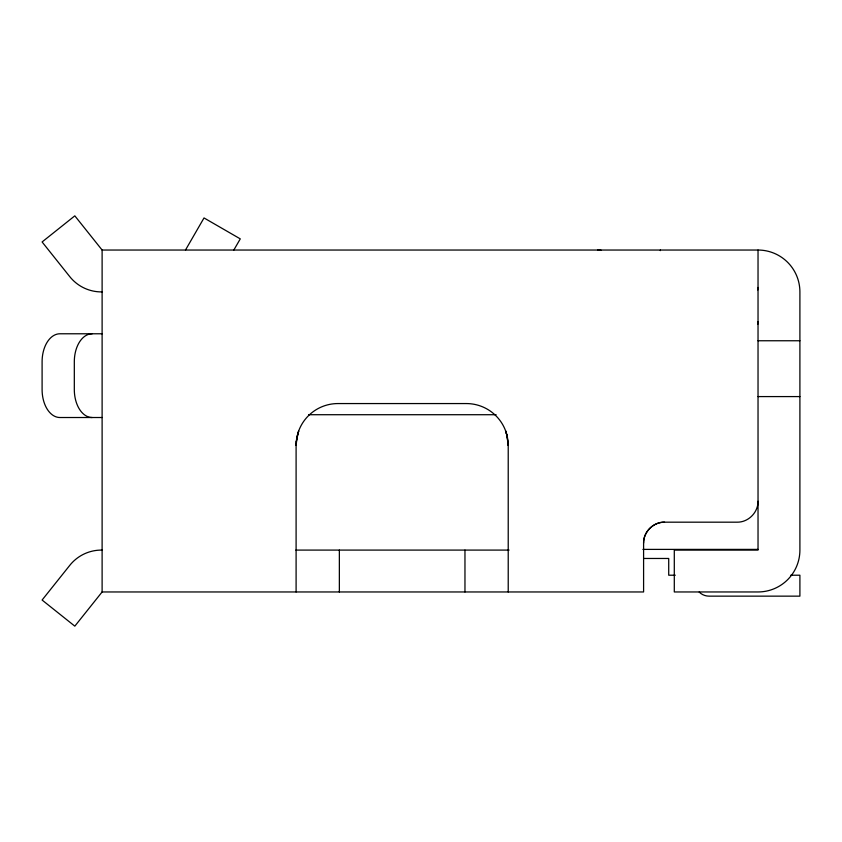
<?xml version="1.0" encoding="UTF-8"?>
<svg xmlns="http://www.w3.org/2000/svg" width="842" height="842" viewBox="0 0 842 842"><rect width="100%" height="100%" fill="white"/><g stroke="black" fill="none" stroke-linecap="round" stroke-linejoin="round"><path stroke-width="1.26" d="M102.114 550.089L101.44 550.089A40.469 40.469 0 0 0 69.802 565.319L42.1 600.041L74.822 626.153L102.114 591.958L643.593 591.958L643.593 543.111C643.33 531.923 653.36 521.956 664.527 522.177L737.097 522.177C748.317 522.408 758.189 512.452 758.032 501.243M643.593 543.111C643.446 531.912 653.308 521.956 664.527 522.177M185.482 250.042L204.017 217.941L240.275 238.875L233.823 250.042M102.114 291.911L101.44 291.911A40.469 40.469 0 0 1 69.802 276.681L42.1 241.959L74.822 215.847L102.114 250.042L758.032 250.042A41.868 41.868 0 0 1 799.9 291.911L799.9 550.089A41.868 41.868 0 0 1 758.032 591.958L674.295 591.958L674.295 550.089L758.032 550.089L758.032 250.042M102.114 333.779L59.919 333.779A27.912 17.819 90 0 0 42.1 361.692L42.1 389.604A27.912 17.819 -90 0 0 59.919 417.516L102.114 417.516M758.032 340.757L799.9 340.757M758.032 396.582L799.9 396.582M308.561 414.717L496.127 414.717M642.899 549.394L758.032 549.394M295.879 550.089L509.073 550.089M643.593 558.467L668.716 558.467L668.716 575.212L675.284 575.212M790.743 575.212L799.9 575.212L799.9 596.147L709.059 596.147A13.956 13.956 0 0 1 699.186 592.063M660.338 250.042L660.338 250.621M508.221 591.958L508.221 445.418L507.431 437.303L505.653 430.967A41.868 41.868 0 0 0 466.352 403.56L337.958 403.56A41.868 41.868 0 0 0 298.668 430.967L296.605 438.914L296.1 445.418L296.1 591.958M464.963 550.089L464.963 591.958M339.358 550.089L339.358 591.958M102.114 250.042L102.114 591.958M92.146 417.516A27.912 17.819 -90 0 1 74.317 389.604L74.317 361.692A27.912 17.819 90 0 1 92.146 333.779M597.536 250.042A27.912 27.912 0 0 1 601.188 250.285M758.032 321.728A41.868 24.018 0 0 1 757.8 324.233M758.032 287.438A41.868 24.018 0 0 1 757.8 289.943M296.289 441.355L296.1 445.418L297.194 435.882L298.668 430.967L296.289 441.355M506.884 434.904L505.653 430.967L507.126 435.882L508.221 445.418L506.884 434.904"/></g></svg>
